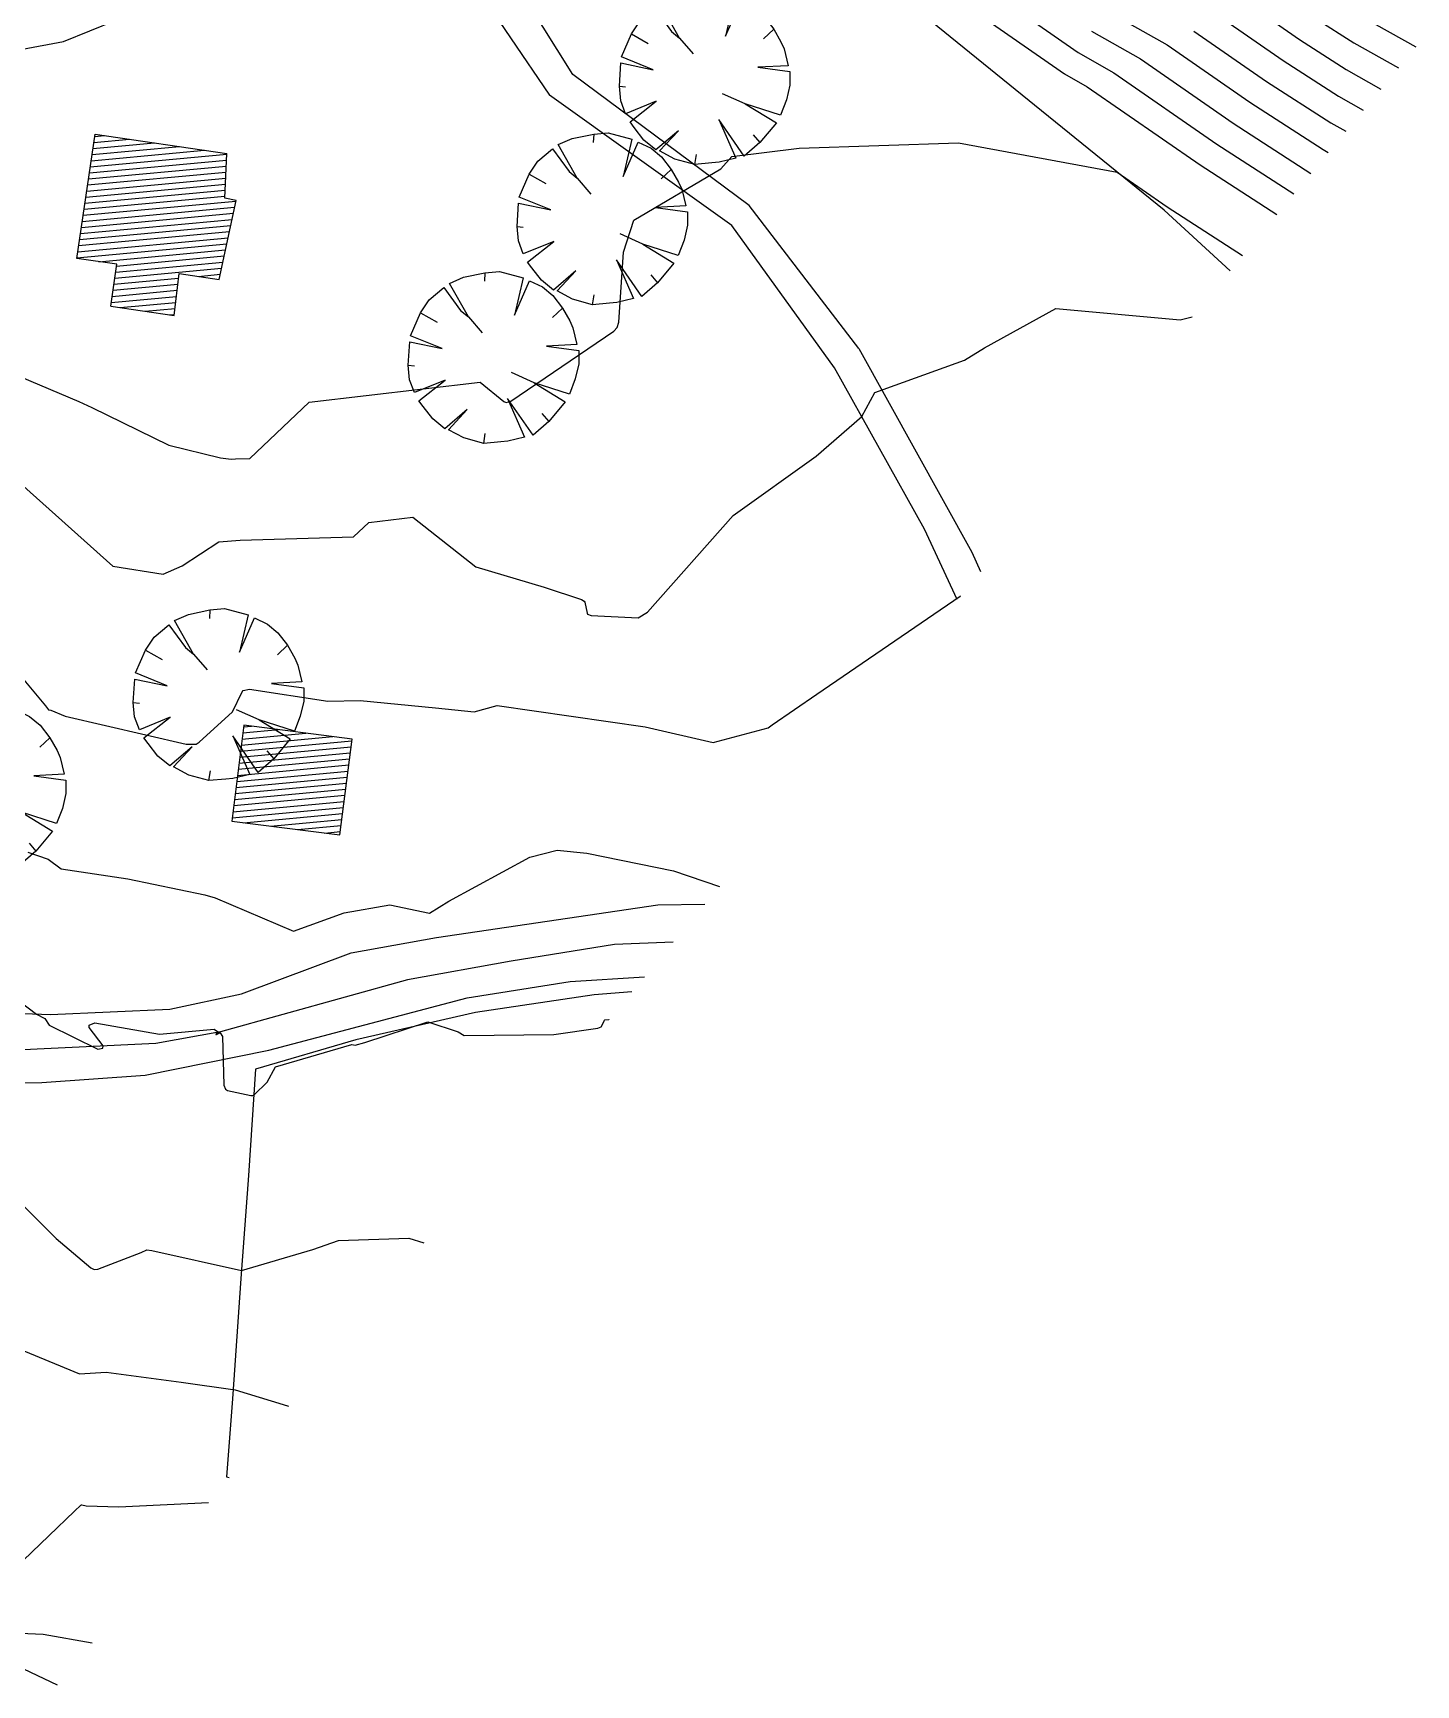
# Model space of a CAD drawing. Extents: x 15746 to 36625, y 87803 to 171760.
# Drawn here: x 18527.3 to 18672.4, y 88200.9 to 88374.2 of the extents above; entities that cross this region are included whole.
import ezdxf

# ---------------------------------------------------------------- set-up
doc = ezdxf.new("R2010")
doc.units = 0
doc.header["$LTSCALE"] = 5
doc.header["$MEASUREMENT"] = 0
for name, color, linetype in [('CONTOUR', 254, 'Continuous'), ('EXISTING BUILDING', 21, 'Continuous'), ('EXISTING ROAD', 25, 'Continuous'), ('FENCE & GATE', 7, 'Continuous'), ('RELIEF', 255, 'Continuous'), ('TREES & VEGETN', 72, 'Continuous')]:
    doc.layers.add(name, color=color, linetype=linetype)
pattern_1 = [(5.3223326, (-52627.4863, 31781.70936), (-0.0579741825, 0.6223053866), [])]

# ---------------------------------------------------------------- blocks, each defined once
blk = doc.blocks.new('S076')
at = {"color": 0}
for p, q in [((-0.04, 0.28), (-0.07, 0.49)), ((-0.07, 0.49), (0.08, 0.49)), ((0.07, 0.43), (0.08, 0.49)), ((0.08, 0.49), (0.2, 0.47)), ((-0.35, 0.36), (-0.29, 0.41)), ((-0.29, 0.41), (-0.21, 0.45)), ((-0.21, 0.45), (-0.12, 0.48)), ((-0.12, 0.48), (-0.04, 0.28)), ((0.2, 0.47), (0.13, 0.22)), ((0.13, 0.22), (0.24, 0.44)), ((0.24, 0.44), (0.32, 0.38)), ((-0.43, 0.25), (-0.37, 0.33)), ((-0.37, 0.33), (-0.25, 0.2)), ((-0.25, 0.2), (-0.35, 0.36)), ((0.32, 0.38), (0.35, 0.35)), ((0.35, 0.35), (0.42, 0.28)), ((-0.48, 0.13), (-0.45, 0.21)), ((-0.45, 0.21), (-0.43, 0.25)), ((-0.04, 0.28), (0, 0.14)), ((0.42, 0.28), (0.37, 0.25)), ((0.42, 0.28), (0.47, 0.17)), ((-0.5, 0.04), (-0.48, 0.13)), ((-0.48, 0.13), (-0.4, 0.12)), ((0.47, 0.17), (0.49, 0.07)), ((-0.5, -0.04), (-0.5, 0.04)), ((0.49, 0.07), (0.33, 0.08)), ((0.33, 0.08), (0.5, 0.05)), ((0.5, 0.05), (0.5, -0.04)), ((-0.48, -0.12), (-0.5, -0.04)), ((-0.27, -0.06), (-0.48, -0.12)), ((-0.47, -0.16), (-0.27, -0.06)), ((0.5, -0.04), (0.48, -0.13)), ((-0.41, -0.29), (-0.47, -0.16)), ((-0.09, -0.26), (-0.07, -0.14)), ((0.47, -0.17), (0.28, -0.13)), ((0.28, -0.13), (0.45, -0.22)), ((0.48, -0.13), (0.47, -0.17)), ((-0.09, -0.26), (-0.17, -0.47)), ((-0.09, -0.32), (-0.09, -0.26)), ((0.24, -0.43), (0.15, -0.26)), ((0.15, -0.26), (0.21, -0.45)), ((0.45, -0.22), (0.41, -0.29)), ((-0.35, -0.35), (-0.41, -0.29)), ((-0.35, -0.35), (-0.31, -0.32)), ((-0.25, -0.43), (-0.35, -0.35)), ((-0.13, -0.48), (-0.09, -0.32)), ((0.07, -0.49), (0.05, -0.38)), ((0.35, -0.35), (0.24, -0.43)), ((0.35, -0.35), (0.33, -0.32)), ((0.41, -0.29), (0.35, -0.35)), ((-0.17, -0.47), (-0.25, -0.43)), ((-0.02, -0.5), (-0.13, -0.48)), ((0.21, -0.45), (0.07, -0.49)), ((0.07, -0.49), (-0.02, -0.5))]:
    blk.add_line(p, q, dxfattribs=at)

msp = doc.modelspace()

# ---------------------------------------------------------------- hatches: boundary and pattern name
at = {"layer": 'EXISTING BUILDING'}
h = msp.add_hatch(dxfattribs=at)
h.set_pattern_fill('ANSI31', color=256, scale=5, angle=-39.67767, style=0)
h.set_pattern_definition(pattern_1)
h.paths.add_polyline_path([(18531.91, 88350.557), (18533.827, 88363.597), (18547.651, 88361.575), (18547.445, 88356.874), (18548.618, 88356.624), (18546.854, 88348.336), (18542.65, 88348.977), (18542.142, 88344.567), (18535.471, 88345.547), (18536.117, 88349.939)])
h = msp.add_hatch(dxfattribs=at)
h.set_pattern_fill('ANSI31', color=256, scale=5, angle=-39.67767, style=0)
h.set_pattern_definition(pattern_1)
h.paths.add_polyline_path([(18559.512, 88290.079), (18560.794, 88300.147), (18549.421, 88301.594), (18548.176, 88291.522)])

# ---------------------------------------------------------------- linework, layer by layer
at = {"layer": 'CONTOUR', "color": 33}
for points in [[(18514.886, 88375.513), (18522.438, 88371.804), (18530.534, 88373.298), (18547.097, 88380.073)], [(18625.727, 88379.974), (18636.952, 88372.149), (18640.708, 88370.023), (18651.507, 88362.558), (18659.596, 88357.323)], [(18623.298, 88378.44), (18635.537, 88369.907), (18637.912, 88368.563), (18649.769, 88360.365), (18657.805, 88355.165)], [(18639.78, 88376.634), (18646.297, 88372.946), (18654.984, 88366.94), (18662.66, 88361.973), (18663.203, 88361.671)], [(18654.682, 88377.328), (18660.198, 88373.514), (18665.074, 88370.36), (18668.725, 88368.329)], [(18651.887, 88375.868), (18658.46, 88371.323), (18664.269, 88367.564), (18666.884, 88366.109)], [(18661.937, 88375.706), (18665.878, 88373.156), (18670.566, 88370.548)], [(18666.683, 88375.951), (18672.408, 88372.768)], [(18638.366, 88374.391), (18643.503, 88371.484), (18653.245, 88364.749), (18661.385, 88359.481)], [(18649.093, 88374.406), (18656.722, 88369.131), (18663.464, 88364.769), (18665.043, 88363.89)], [(18515.569, 88342.553), (18532.114, 88335.55), (18533.5, 88334.93), (18541.582, 88330.986), (18546.983, 88329.637), (18548.122, 88329.484), (18548.563, 88329.521), (18550.066, 88329.563), (18556.3, 88335.469), (18574.248, 88337.562), (18576.702, 88335.537), (18576.945, 88335.447), (18577.452, 88335.584), (18582.783, 88339.221), (18588.249, 88342.939), (18588.603, 88343.327), (18588.777, 88343.885), (18589.281, 88351.226), (18590.348, 88354.554), (18599.496, 88359.964), (18600.637, 88361.249), (18607.684, 88362.108), (18624.415, 88362.675), (18631.403, 88361.381), (18641.073, 88359.591), (18646.292, 88355.983), (18654.225, 88350.849)], [(18525.332, 88327.554), (18535.682, 88318.289), (18540.967, 88317.434), (18542.959, 88318.298), (18546.815, 88320.833), (18549.053, 88321.018), (18560.94, 88321.35), (18562.544, 88322.87), (18567.161, 88323.409), (18573.785, 88318.213), (18580.946, 88316.071), (18584.869, 88314.777), (18585.145, 88314.595), (18585.195, 88314.504), (18585.45, 88313.331), (18585.507, 88313.242), (18585.879, 88313.093), (18590.795, 88312.861), (18591.776, 88313.465), (18600.762, 88323.582), (18609.486, 88329.798), (18614.266, 88333.96), (18615.641, 88336.501), (18625.043, 88339.87), (18627.15, 88341.164), (18634.623, 88345.296), (18647.677, 88344.104), (18648.912, 88344.444)], [(18525.488, 88307.387), (18528.617, 88303.619), (18528.927, 88303.207), (18529.18, 88303.159), (18530.702, 88302.529), (18543.394, 88299.595), (18544.432, 88299.621), (18544.764, 88299.799), (18548.237, 88303.002), (18549.245, 88305.108), (18549.378, 88305.243), (18550.042, 88305.364), (18558.236, 88304.107), (18561.657, 88304.196), (18569.537, 88303.431), (18573.595, 88303.005), (18576.016, 88303.672), (18591.545, 88301.434), (18598.67, 88299.795), (18604.444, 88301.331), (18604.874, 88301.641), (18609.539, 88304.851), (18624.579, 88315.142), (18624.616, 88315.156)], [(18526.768, 88288.28), (18528.899, 88287.536), (18530.274, 88286.513), (18537.254, 88285.485), (18545.348, 88283.816), (18546.412, 88283.493), (18554.635, 88279.992), (18559.947, 88281.907), (18564.765, 88282.738), (18568.915, 88281.893), (18570.953, 88283.149), (18579.44, 88287.764), (18582.31, 88288.486), (18585.424, 88288.163), (18594.527, 88286.31), (18599.341, 88284.688)], [(18524.343, 88273.832), (18527.674, 88271.291), (18528.571, 88270.842), (18529.023, 88270.118), (18534.129, 88267.595), (18534.66, 88267.717), (18534.682, 88267.965), (18533.214, 88269.882), (18533.218, 88270.12), (18533.792, 88270.384), (18540.588, 88269.174), (18546.335, 88269.709), (18546.793, 88269.409), (18546.785, 88269.377), (18546.516, 88269.201), (18546.511, 88269.167), (18546.552, 88269.153), (18546.905, 88269.339), (18546.942, 88269.336), (18547.197, 88268.93), (18547.345, 88263.819), (18547.525, 88263.405), (18547.715, 88263.291), (18550.165, 88262.741), (18550.383, 88262.745), (18550.517, 88262.82), (18551.896, 88264.156), (18552.767, 88265.775), (18560.758, 88268.107), (18561.117, 88268.034), (18562.119, 88268.316), (18568.744, 88270.472), (18571.922, 88269.428), (18572.546, 88269.042), (18581.944, 88269.145), (18586.59, 88269.81), (18586.935, 88269.953), (18586.976, 88269.999), (18587.28, 88270.643), (18587.327, 88270.686), (18587.729, 88270.708), (18587.74, 88270.704)], [(18522.388, 88255.041), (18529.733, 88247.752), (18533.395, 88244.667), (18533.746, 88244.51), (18534.134, 88244.546), (18538.668, 88246.299), (18539.248, 88246.566), (18539.77, 88246.497), (18549.192, 88244.389), (18556.669, 88246.599), (18559.38, 88247.533), (18566.733, 88247.798), (18568.314, 88247.287)], [(18521.655, 88237.875), (18532.206, 88233.567), (18534.989, 88233.736), (18542.873, 88232.678), (18548.515, 88231.864), (18553.578, 88230.327), (18554.112, 88230.166)], [(18526.279, 88213.976), (18531.68, 88219.155), (18532.33, 88219.765), (18532.392, 88219.799), (18532.429, 88219.801), (18532.887, 88219.702), (18536.332, 88219.609), (18545.73, 88220.062)], [(18524.937, 88203.292), (18529.85, 88200.919)]]:
    msp.add_lwpolyline(points, dxfattribs=at)
at = {"layer": 'EXISTING BUILDING'}
for points in [[(18531.91, 88350.557), (18533.827, 88363.597), (18547.651, 88361.575)], [(18548.618, 88356.624), (18547.445, 88356.874), (18547.651, 88361.575)], [(18535.471, 88345.547), (18542.142, 88344.567), (18542.65, 88348.977), (18546.854, 88348.336), (18548.618, 88356.624)], [(18535.471, 88345.547), (18536.117, 88349.939), (18531.91, 88350.557)], [(18549.421, 88301.594), (18548.176, 88291.522), (18559.512, 88290.079)], [(18559.512, 88290.079), (18560.794, 88300.147), (18549.421, 88301.594)]]:
    msp.add_lwpolyline(points, dxfattribs=at)
at = {"layer": 'EXISTING ROAD'}
for points in [[(18570.391, 88394.391), (18573.337, 88379.752), (18581.493, 88367.667)], [(18613.97, 88341.095), (18602.469, 88356.124), (18583.959, 88369.865), (18576.098, 88382.453)], [(18624.291, 88314.765), (18620.85, 88322.172), (18611.397, 88339.097), (18600.619, 88354.01), (18581.493, 88367.667)], [(18613.97, 88341.095), (18625.798, 88319.746), (18626.734, 88317.71)], [(18594.477, 88278.825), (18588.307, 88278.601), (18577.499, 88276.827), (18566.599, 88274.9), (18546.995, 88269.446), (18540.196, 88268.208), (18523.343, 88267.411), (18513.701, 88267.387), (18501.989, 88265.757), (18494.96, 88262.775), (18488.806, 88257.883), (18480.09, 88247.499), (18473.136, 88241.779), (18468.652, 88239.212), (18463.265, 88237.243), (18457.995, 88236.263), (18452.273, 88237.217), (18447.615, 88239.125)], [(18443.618, 88238.466), (18448.945, 88235.019), (18451.531, 88233.887), (18457.029, 88232.802), (18462.426, 88233.753), (18469.629, 88236.191), (18475.267, 88239.466), (18481.224, 88244.259), (18488.497, 88252.824), (18491.163, 88255.529), (18494.994, 88259.205), (18501.129, 88262.551), (18510.797, 88264.023), (18528.257, 88264.101), (18539.091, 88264.885), (18552.056, 88267.497), (18572.874, 88273.007), (18583.688, 88274.723), (18591.465, 88275.194)]]:
    msp.add_lwpolyline(points, dxfattribs=at)
at = {"layer": 'FENCE & GATE'}
for points in [[(18452.896, 88242.187), (18467.584, 88243.536), (18477.797, 88249.681), (18487.358, 88262.174), (18490.573, 88265.065), (18499.274, 88268.421), (18513.9, 88271.557), (18523.434, 88271.462), (18529.164, 88271.232), (18541.664, 88271.822), (18549.185, 88273.424), (18560.707, 88277.709), (18569.64, 88279.326), (18592.862, 88282.739), (18597.798, 88282.828)], [(18590.15, 88273.609), (18586.208, 88273.314), (18573.75, 88271.473), (18561.171, 88268.579), (18550.653, 88265.5), (18549.942, 88254.343), (18549.13, 88243.56), (18548.257, 88230.929), (18547.613, 88222.756), (18547.898, 88222.676)]]:
    msp.add_lwpolyline(points, dxfattribs=at)
at = {"layer": 'RELIEF'}
for points in [[(18652.907, 88349.26), (18645.991, 88355.604), (18633.106, 88366.05), (18620.22, 88376.496), (18611.134, 88393.803), (18600.87, 88402.716), (18590.605, 88411.629), (18578.182, 88418.117), (18565.759, 88424.605)], [(18514.219, 88249.39), (18512.851, 88231.319), (18514.237, 88218.606), (18517.189, 88206.74), (18528.384, 88206.255), (18533.517, 88205.34)]]:
    msp.add_lwpolyline(points, dxfattribs=at)

# ---------------------------------------------------------------- block references
at = {"layer": 'TREES & VEGETN', "xscale": 18, "yscale": 18, "zscale": 18, "rotation": 230.3223326313388}
for p in [(18597.71, 88369.443), (18586.968, 88354.734), (18575.561, 88340.186), (18546.712, 88304.817), (18521.761, 88295.128)]:
    msp.add_blockref('S076', p, dxfattribs=at)

doc.saveas('drawing.dxf')
